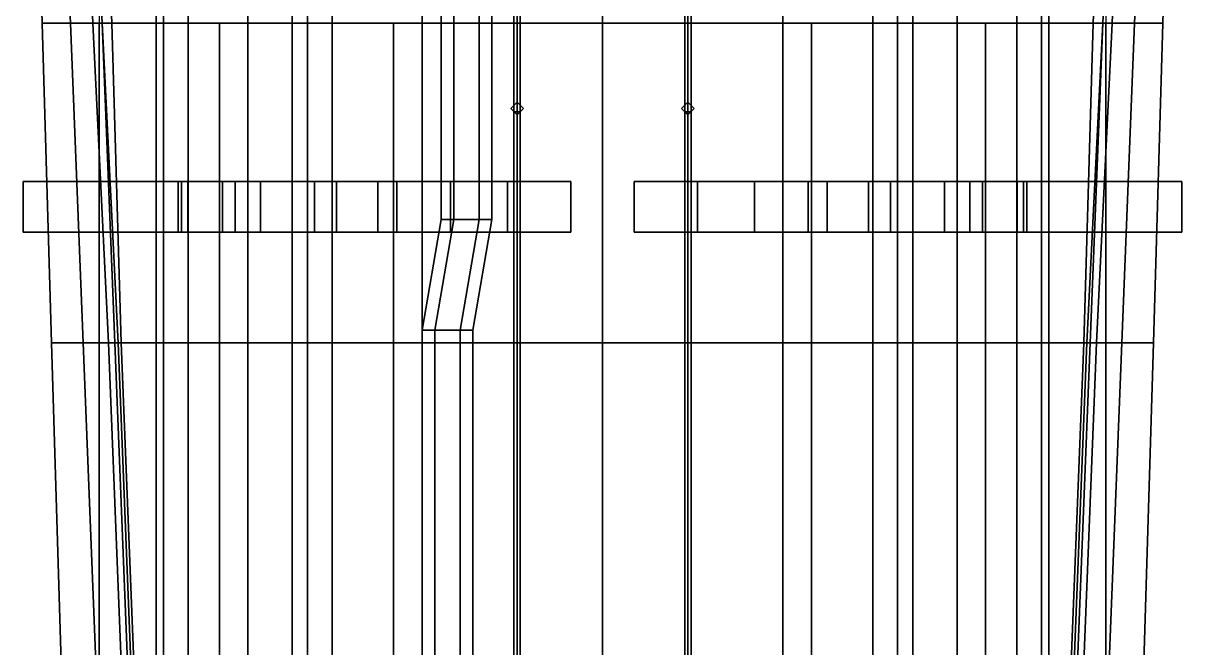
# Model space of a CAD drawing. Header units: millimetres. Extents: x -1.9 to 3, y -9.1 to 37.2.
# Drawn here: x -1.83 to 1.83, y -6.434 to -4.46 of the extents above; entities that cross this region are included whole.
import ezdxf

# ---------------------------------------------------------------- set-up
doc = ezdxf.new("R2010")
doc.units = ezdxf.units.MM
doc.layers.add('h2', color=6, linetype='Continuous')
doc.layers.add('torpedo', color=1, linetype='Continuous')

msp = doc.modelspace()

# ---------------------------------------------------------------- linework, layer by layer
for points in [[(0, -8.65, 3.45), (0, -8.65, 3.44), (0, 4.24, 4.93), (0, 4.24, 4.94)], [(0, 4.24, 4.94), (0, 4.24, 4.93), (0, -8.65, 3.44), (0, -8.65, 3.45)], [(-0.28, -4.74, 2.54), (-0.27, -4.74, 2.55), (-0.27, 2.15, 2.55), (-0.28, 2.15, 2.54)], [(-0.27, -4.74, 2.53), (-0.28, -4.74, 2.54), (-0.28, 2.15, 2.54), (-0.27, 2.15, 2.53)], [(-0.27, -4.74, 2.55), (-0.26, -4.74, 2.54), (-0.26, 2.15, 2.54), (-0.27, 2.15, 2.55)], [(-0.26, -4.74, 2.54), (-0.27, -4.74, 2.53), (-0.27, 2.15, 2.53), (-0.26, 2.15, 2.54)], [(0.27, -4.74, 2.53), (0.26, -4.74, 2.54), (0.26, 2.15, 2.54), (0.27, 2.15, 2.53)], [(0.26, -4.74, 2.54), (0.27, -4.74, 2.55), (0.27, 2.15, 2.55), (0.26, 2.15, 2.54)], [(0.28, -4.74, 2.54), (0.27, -4.74, 2.53), (0.27, 2.15, 2.53), (0.28, 2.15, 2.54)], [(0.27, -4.74, 2.55), (0.28, -4.74, 2.54), (0.28, 2.15, 2.54), (0.27, 2.15, 2.55)], [(-0.51, -5.08, 1.97), (-0.47, -5.08, 2.0393), (-0.47, -2.07, 2.0393), (-0.51, -2.14, 1.97)], [(-0.47, -5.08, 2.0393), (-0.39, -5.08, 2.0393), (-0.39, -2.07, 2.0393), (-0.47, -2.07, 2.0393)], [(-0.39, -5.08, 2.0393), (-0.35, -5.08, 1.97), (-0.35, -2.14, 1.97), (-0.39, -2.07, 2.0393)], [(-0.47, -5.08, 1.9007), (-0.51, -5.08, 1.97), (-0.51, -2.14, 1.97), (-0.47, -2.2093, 1.9007)], [(-0.35, -5.08, 1.97), (-0.39, -5.08, 1.9007), (-0.39, -2.2093, 1.9007), (-0.35, -2.14, 1.97)], [(-0.39, -5.08, 1.9007), (-0.47, -5.08, 1.9007), (-0.47, -2.2093, 1.9007), (-0.39, -2.2093, 1.9007)], [(0, -4.46, -0.63), (0, -3.45, -0.65), (0.57, -3.45, -0.52), (0.57, -4.46, -0.52)], [(0.57, -4.46, -0.52), (0.57, -3.45, -0.52), (0.98, -3.45, -0.44), (0.98, -4.46, -0.43)], [(0.98, -4.46, -0.43), (0.98, -3.45, -0.44), (1.41, -3.45, -0.39), (1.41, -4.46, -0.41)], [(1.41, -4.46, -0.41), (1.41, -3.45, -0.39), (1.59, -3.45, -0.38), (1.55, -4.46, -0.4)], [(1.55, -4.46, -0.4), (1.59, -3.45, -0.38), (1.63, -3.45, -0.37), (1.58, -4.46, -0.4)], [(1.58, -4.46, -0.4), (1.63, -3.45, -0.37), (1.63, -3.45, -0.29), (1.58, -4.46, -0.29)], [(1.58, -4.46, -0.29), (1.63, -3.45, -0.29), (1.65, -3.45), (1.61, -4.46)], [(1.77, -4.46, 1.45), (1.8, -3.45, 1.45), (1.59, -3.45, 1.45), (1.59, -4.46, 1.45)], [(1.61, -4.46), (1.65, -3.45), (1.73, -3.45, 0.94), (1.68, -4.46, 0.94)], [(1.68, -4.46, 0.94), (1.73, -3.45, 0.94), (1.8, -3.45, 1.45), (1.77, -4.46, 1.45)], [(0.66, -5.47, 1.57), (0.66, -4.46, 1.57), (0, -4.46, 1.57), (0, -5.47, 1.57)], [(0, -5.47, -0.61), (0, -4.46, -0.63), (0.57, -4.46, -0.52), (0.57, -5.47, -0.51)], [(0.57, -5.47, -0.51), (0.57, -4.46, -0.52), (0.98, -4.46, -0.43), (0.98, -5.47, -0.43)], [(1.21, -5.47, 1.52), (1.21, -4.46, 1.52), (0.66, -4.46, 1.57), (0.66, -5.47, 1.57)], [(0.98, -5.47, -0.43), (0.98, -4.46, -0.43), (1.41, -4.46, -0.41), (1.41, -5.47, -0.43)], [(1.59, -5.47, 1.45), (1.59, -4.46, 1.45), (1.21, -4.46, 1.52), (1.21, -5.47, 1.52)], [(1.41, -5.47, -0.43), (1.41, -4.46, -0.41), (1.55, -4.46, -0.4), (1.52, -5.47, -0.42)], [(1.52, -5.47, -0.42), (1.55, -4.46, -0.4), (1.58, -4.46, -0.4), (1.53, -5.47, -0.4)], [(1.53, -5.47, -0.4), (1.58, -4.46, -0.4), (1.58, -4.46, -0.29), (1.54, -5.47, -0.29)], [(1.54, -5.47, -0.29), (1.58, -4.46, -0.29), (1.61, -4.46), (1.56, -5.47)], [(1.56, -5.47), (1.61, -4.46), (1.68, -4.46, 0.94), (1.64, -5.47, 0.94)], [(1.74, -5.47, 1.45), (1.77, -4.46, 1.45), (1.59, -4.46, 1.45), (1.59, -5.47, 1.45)], [(1.64, -5.47, 0.94), (1.68, -4.46, 0.94), (1.77, -4.46, 1.45), (1.74, -5.47, 1.45)], [(-0.27, -4.71, 1.57), (-0.29, -4.73, 1.57), (-0.29, -4.73, 2.57), (-0.27, -4.71, 2.57)], [(-0.27, -4.75, 2.57), (-0.25, -4.73, 2.57), (-0.27, -4.71, 2.57), (-0.29, -4.73, 2.57)], [(-0.25, -4.73, 1.57), (-0.27, -4.71, 1.57), (-0.27, -4.71, 2.57), (-0.25, -4.73, 2.57)], [(0.27, -4.71, 1.57), (0.25, -4.73, 1.57), (0.25, -4.73, 2.57), (0.27, -4.71, 2.57)], [(0.27, -4.75, 2.57), (0.29, -4.73, 2.57), (0.27, -4.71, 2.57), (0.25, -4.73, 2.57)], [(0.29, -4.73, 1.57), (0.27, -4.71, 1.57), (0.27, -4.71, 2.57), (0.29, -4.73, 2.57)], [(-0.29, -4.73, 1.57), (-0.27, -4.75, 1.57), (-0.27, -4.75, 2.57), (-0.29, -4.73, 2.57)], [(-0.28, -8.39, 2.02), (-0.27, -8.4, 2.03), (-0.27, -4.74, 2.55), (-0.28, -4.74, 2.54)], [(-0.27, -8.4, 2.01), (-0.28, -8.39, 2.02), (-0.28, -4.74, 2.54), (-0.27, -4.74, 2.53)], [(-0.27, -4.75, 1.57), (-0.25, -4.73, 1.57), (-0.25, -4.73, 2.57), (-0.27, -4.75, 2.57)], [(-0.27, -8.4, 2.03), (-0.26, -8.39, 2.02), (-0.26, -4.74, 2.54), (-0.27, -4.74, 2.55)], [(-0.26, -8.39, 2.02), (-0.27, -8.4, 2.01), (-0.27, -4.74, 2.53), (-0.26, -4.74, 2.54)], [(0.25, -4.73, 1.57), (0.27, -4.75, 1.57), (0.27, -4.75, 2.57), (0.25, -4.73, 2.57)], [(0.27, -8.4, 2.01), (0.26, -8.39, 2.02), (0.26, -4.74, 2.54), (0.27, -4.74, 2.53)], [(0.26, -8.39, 2.02), (0.27, -8.4, 2.03), (0.27, -4.74, 2.55), (0.26, -4.74, 2.54)], [(0.27, -4.75, 1.57), (0.29, -4.73, 1.57), (0.29, -4.73, 2.57), (0.27, -4.75, 2.57)], [(0.28, -8.39, 2.02), (0.27, -8.4, 2.01), (0.27, -4.74, 2.53), (0.28, -4.74, 2.54)], [(0.27, -8.4, 2.03), (0.28, -8.39, 2.02), (0.28, -4.74, 2.54), (0.27, -4.74, 2.55)], [(-1.83, -5.12, 1.78), (-1.34, -5.12, 1.78), (-1.34, -4.96, 1.78), (-1.83, -4.96, 1.78)], [(-0.1, -4.96, 1.78), (-0.66, -4.96, 1.57), (-1.21, -4.96, 1.52), (-1.83, -4.96, 1.78)], [(-1.21, -4.96, 1.52), (-1.59, -4.96, 1.45), (-1.83, -4.96, 1.45), (-1.83, -4.96, 1.78)], [(-1.83, -4.96, 1.78), (-1.83, -4.96, 1.45), (-1.83, -5.12, 1.45), (-1.83, -5.12, 1.78)], [(-1.2, -4.96, 1.85), (-1.16, -4.96, 1.8), (-1.34, -4.96, 1.78), (-1.31, -4.96, 1.9)], [(-1.31, -4.96, 1.9), (-1.34, -4.96, 1.78), (-1.34, -4.96, 1.78), (-1.33, -4.96, 1.85)], [(-1.33, -4.96, 1.85), (-1.34, -4.96, 1.78), (-1.34, -5.12, 1.78), (-1.33, -5.12, 1.85)], [(-1.16, -4.96, 1.8), (-1.08, -4.96, 1.8), (-0.3, -4.96, 1.78), (-1.34, -4.96, 1.78)], [(-1.33, -5.12, 1.85), (-1.31, -5.12, 1.9), (-1.31, -4.96, 1.9), (-1.33, -4.96, 1.85)], [(-1.31, -5.12, 1.9), (-1.2, -5.12, 1.85), (-1.2, -4.96, 1.85), (-1.31, -4.96, 1.9)], [(-1.2, -5.12, 1.85), (-1.16, -5.12, 1.8), (-1.16, -4.96, 1.8), (-1.2, -4.96, 1.85)], [(-1.16, -5.12, 1.8), (-1.08, -5.12, 1.8), (-1.08, -4.96, 1.8), (-1.16, -4.96, 1.8)], [(-0.48, -4.96, 1.9), (-0.3, -4.96, 1.78), (-1.08, -4.96, 1.8), (-0.91, -4.96, 1.9)], [(-0.91, -4.96, 1.9), (-1.08, -4.96, 1.8), (-1.08, -5.12, 1.8), (-0.91, -5.12, 1.9)], [(-0.65, -4.96, 2.07), (-0.48, -4.96, 1.9), (-0.91, -4.96, 1.9), (-0.84, -4.96, 2.07)], [(-0.84, -4.96, 2.07), (-0.91, -4.96, 1.9), (-0.91, -5.12, 1.9), (-0.84, -5.12, 2.07)], [(-0.71, -4.96, 2.24), (-0.65, -4.96, 2.07), (-0.84, -4.96, 2.07), (-0.84, -4.96, 2.24)], [(-0.84, -4.96, 2.24), (-0.84, -4.96, 2.07), (-0.84, -5.12, 2.07), (-0.84, -5.12, 2.24)], [(-0.84, -5.12, 2.24), (-0.71, -5.12, 2.24), (-0.71, -4.96, 2.24), (-0.84, -4.96, 2.24)], [(-0.71, -5.12, 2.24), (-0.65, -5.12, 2.07), (-0.65, -4.96, 2.07), (-0.71, -4.96, 2.24)], [(-0.1, -4.96, 1.78), (-0.1, -4.96, 1.57), (-0.66, -4.96, 1.57), (-0.1, -4.96, 1.78)], [(-0.65, -5.12, 2.07), (-0.48, -5.12, 1.9), (-0.48, -4.96, 1.9), (-0.65, -4.96, 2.07)], [(-0.48, -5.12, 1.9), (-0.3, -5.12, 1.78), (-0.3, -4.96, 1.78), (-0.48, -4.96, 1.9)], [(-0.3, -5.12, 1.78), (-0.1, -5.12, 1.78), (-0.1, -4.96, 1.78), (-0.3, -4.96, 1.78)], [(-0.1, -5.12, 1.78), (-0.1, -5.12, 1.57), (-0.1, -4.96, 1.57), (-0.1, -4.96, 1.78)], [(1.21, -4.96, 1.52), (0.66, -4.96, 1.57), (0.1, -4.96, 1.78), (1.83, -4.96, 1.78)], [(0.1, -4.96, 1.78), (0.1, -4.96, 1.57), (0.1, -5.12, 1.57), (0.1, -5.12, 1.78)], [(0.66, -4.96, 1.57), (0.1, -4.96, 1.57), (0.1, -4.96, 1.78)], [(0.3, -4.96, 1.78), (0.1, -4.96, 1.78), (0.1, -5.12, 1.78), (0.3, -5.12, 1.78)], [(0.3, -4.96, 1.78), (1.08, -4.96, 1.8), (1.16, -4.96, 1.8), (1.34, -4.96, 1.78)], [(0.48, -4.96, 1.9), (0.3, -4.96, 1.78), (0.3, -5.12, 1.78), (0.48, -5.12, 1.9)], [(1.08, -4.96, 1.8), (0.3, -4.96, 1.78), (0.48, -4.96, 1.9), (0.91, -4.96, 1.9)], [(0.65, -4.96, 2.07), (0.48, -4.96, 1.9), (0.48, -5.12, 1.9), (0.65, -5.12, 2.07)], [(0.91, -4.96, 1.9), (0.48, -4.96, 1.9), (0.65, -4.96, 2.07), (0.84, -4.96, 2.07)], [(0.71, -4.96, 2.24), (0.65, -4.96, 2.07), (0.65, -5.12, 2.07), (0.71, -5.12, 2.24)], [(0.84, -4.96, 2.07), (0.65, -4.96, 2.07), (0.71, -4.96, 2.24), (0.84, -4.96, 2.24)], [(0.84, -4.96, 2.24), (0.71, -4.96, 2.24), (0.71, -5.12, 2.24), (0.84, -5.12, 2.24)], [(0.84, -5.12, 2.24), (0.84, -5.12, 2.07), (0.84, -4.96, 2.07), (0.84, -4.96, 2.24)], [(0.84, -5.12, 2.07), (0.91, -5.12, 1.9), (0.91, -4.96, 1.9), (0.84, -4.96, 2.07)], [(0.91, -5.12, 1.9), (1.08, -5.12, 1.8), (1.08, -4.96, 1.8), (0.91, -4.96, 1.9)], [(1.16, -4.96, 1.8), (1.08, -4.96, 1.8), (1.08, -5.12, 1.8), (1.16, -5.12, 1.8)], [(1.34, -4.96, 1.78), (1.16, -4.96, 1.8), (1.2, -4.96, 1.85), (1.31, -4.96, 1.9)], [(1.2, -4.96, 1.85), (1.16, -4.96, 1.8), (1.16, -5.12, 1.8), (1.2, -5.12, 1.85)], [(1.31, -4.96, 1.9), (1.2, -4.96, 1.85), (1.2, -5.12, 1.85), (1.31, -5.12, 1.9)], [(1.83, -4.96, 1.45), (1.59, -4.96, 1.45), (1.21, -4.96, 1.52), (1.83, -4.96, 1.78)], [(1.34, -4.96, 1.78), (1.34, -4.96, 1.78), (1.31, -4.96, 1.9), (1.33, -4.96, 1.85)], [(1.33, -4.96, 1.85), (1.31, -4.96, 1.9), (1.31, -5.12, 1.9), (1.33, -5.12, 1.85)], [(1.33, -5.12, 1.85), (1.34, -5.12, 1.78), (1.34, -4.96, 1.78), (1.33, -4.96, 1.85)], [(1.83, -4.96, 1.78), (1.34, -4.96, 1.78), (1.34, -5.12, 1.78), (1.83, -5.12, 1.78)], [(1.83, -5.12, 1.78), (1.83, -5.12, 1.45), (1.83, -4.96, 1.45), (1.83, -4.96, 1.78)], [(-0.57, -5.43, 1.74), (-0.53, -5.43, 1.8093), (-0.47, -5.08, 2.0393), (-0.51, -5.08, 1.97)], [(-0.53, -5.43, 1.6707), (-0.57, -5.43, 1.74), (-0.51, -5.08, 1.97), (-0.47, -5.08, 1.9007)], [(-0.53, -5.43, 1.8093), (-0.45, -5.43, 1.8093), (-0.39, -5.08, 2.0393), (-0.47, -5.08, 2.0393)], [(-0.45, -5.43, 1.6707), (-0.53, -5.43, 1.6707), (-0.47, -5.08, 1.9007), (-0.39, -5.08, 1.9007)], [(-0.45, -5.43, 1.8093), (-0.41, -5.43, 1.74), (-0.35, -5.08, 1.97), (-0.39, -5.08, 2.0393)], [(-0.41, -5.43, 1.74), (-0.45, -5.43, 1.6707), (-0.39, -5.08, 1.9007), (-0.35, -5.08, 1.97)], [(-1.21, -5.12, 1.52), (-0.66, -5.12, 1.57), (-0.1, -5.12, 1.78), (-1.83, -5.12, 1.78)], [(-1.83, -5.12, 1.45), (-1.59, -5.12, 1.45), (-1.21, -5.12, 1.52), (-1.83, -5.12, 1.78)], [(-1.34, -5.12, 1.78), (-1.16, -5.12, 1.8), (-1.2, -5.12, 1.85), (-1.31, -5.12, 1.9)], [(-1.34, -5.12, 1.78), (-1.34, -5.12, 1.78), (-1.31, -5.12, 1.9), (-1.33, -5.12, 1.85)], [(-0.3, -5.12, 1.78), (-1.08, -5.12, 1.8), (-1.16, -5.12, 1.8), (-1.34, -5.12, 1.78)], [(-1.08, -5.12, 1.8), (-0.3, -5.12, 1.78), (-0.48, -5.12, 1.9), (-0.91, -5.12, 1.9)], [(-0.91, -5.12, 1.9), (-0.48, -5.12, 1.9), (-0.65, -5.12, 2.07), (-0.84, -5.12, 2.07)], [(-0.84, -5.12, 2.07), (-0.65, -5.12, 2.07), (-0.71, -5.12, 2.24), (-0.84, -5.12, 2.24)], [(-0.66, -5.12, 1.57), (-0.1, -5.12, 1.57), (-0.1, -5.12, 1.78)], [(0.1, -5.12, 1.78), (0.66, -5.12, 1.57), (1.21, -5.12, 1.52), (1.83, -5.12, 1.78)], [(0.1, -5.12, 1.78), (0.1, -5.12, 1.57), (0.66, -5.12, 1.57), (0.1, -5.12, 1.78)], [(1.16, -5.12, 1.8), (1.08, -5.12, 1.8), (0.3, -5.12, 1.78), (1.34, -5.12, 1.78)], [(0.48, -5.12, 1.9), (0.3, -5.12, 1.78), (1.08, -5.12, 1.8), (0.91, -5.12, 1.9)], [(0.65, -5.12, 2.07), (0.48, -5.12, 1.9), (0.91, -5.12, 1.9), (0.84, -5.12, 2.07)], [(0.71, -5.12, 2.24), (0.65, -5.12, 2.07), (0.84, -5.12, 2.07), (0.84, -5.12, 2.24)], [(1.2, -5.12, 1.85), (1.16, -5.12, 1.8), (1.34, -5.12, 1.78), (1.31, -5.12, 1.9)], [(1.21, -5.12, 1.52), (1.59, -5.12, 1.45), (1.83, -5.12, 1.45), (1.83, -5.12, 1.78)], [(1.31, -5.12, 1.9), (1.34, -5.12, 1.78), (1.34, -5.12, 1.78), (1.33, -5.12, 1.85)], [(-0.57, -8.6, 1.74), (-0.53, -8.6693, 1.8093), (-0.53, -5.43, 1.8093), (-0.57, -5.43, 1.74)], [(-0.53, -8.5307, 1.6707), (-0.57, -8.6, 1.74), (-0.57, -5.43, 1.74), (-0.53, -5.43, 1.6707)], [(-0.53, -8.6693, 1.8093), (-0.45, -8.6693, 1.8093), (-0.45, -5.43, 1.8093), (-0.53, -5.43, 1.8093)], [(-0.45, -8.5307, 1.6707), (-0.53, -8.5307, 1.6707), (-0.53, -5.43, 1.6707), (-0.45, -5.43, 1.6707)], [(-0.45, -8.6693, 1.8093), (-0.41, -8.6, 1.74), (-0.41, -5.43, 1.74), (-0.45, -5.43, 1.8093)], [(-0.41, -8.6, 1.74), (-0.45, -8.5307, 1.6707), (-0.45, -5.43, 1.6707), (-0.41, -5.43, 1.74)], [(0.66, -6.48, 1.57), (0.66, -5.47, 1.57), (0, -5.47, 1.57), (0, -6.48, 1.57)], [(0, -6.48, -0.6), (0, -5.47, -0.61), (0.57, -5.47, -0.51), (0.57, -6.48, -0.51)], [(0.57, -6.48, -0.51), (0.57, -5.47, -0.51), (0.98, -5.47, -0.43), (0.98, -6.48, -0.44)], [(1.21, -6.48, 1.52), (1.21, -5.47, 1.52), (0.66, -5.47, 1.57), (0.66, -6.48, 1.57)], [(0.98, -6.48, -0.44), (0.98, -5.47, -0.43), (1.41, -5.47, -0.43), (1.41, -6.48, -0.43)], [(1.59, -6.48, 1.45), (1.59, -5.47, 1.45), (1.21, -5.47, 1.52), (1.21, -6.48, 1.52)], [(1.41, -6.48, -0.43), (1.41, -5.47, -0.43), (1.52, -5.47, -0.42), (1.48, -6.48, -0.43)], [(1.48, -6.48, -0.43), (1.52, -5.47, -0.42), (1.53, -5.47, -0.4), (1.49, -6.48, -0.4)], [(1.49, -6.48, -0.4), (1.53, -5.47, -0.4), (1.54, -5.47, -0.29), (1.5, -6.48, -0.29)], [(1.5, -6.48, -0.29), (1.54, -5.47, -0.29), (1.56, -5.47), (1.52, -6.48)], [(1.52, -6.48), (1.56, -5.47), (1.64, -5.47, 0.94), (1.6, -6.48, 0.94)], [(1.71, -6.48, 1.45), (1.74, -5.47, 1.45), (1.59, -5.47, 1.45), (1.59, -6.48, 1.45)], [(1.6, -6.48, 0.94), (1.64, -5.47, 0.94), (1.74, -5.47, 1.45), (1.71, -6.48, 1.45)]]:
    msp.add_3dface(points)
at = {"layer": 'h2'}
for points in [[(-1.77, -4.46, 1.45), (-1.8, -3.45, 1.45), (-1.59, -3.45, 1.45), (-1.59, -4.46, 1.45)], [(-1.68, -4.46, 0.94), (-1.73, -3.45, 0.94), (-1.8, -3.45, 1.45), (-1.77, -4.46, 1.45)], [(-1.61, -4.46), (-1.65, -3.45), (-1.73, -3.45, 0.94), (-1.68, -4.46, 0.94)], [(-1.58, -4.46, -0.29), (-1.63, -3.45, -0.29), (-1.65, -3.45), (-1.61, -4.46)], [(-1.58, -4.46, -0.4), (-1.63, -3.45, -0.37), (-1.63, -3.45, -0.29), (-1.58, -4.46, -0.29)], [(-1.55, -4.46, -0.4), (-1.59, -3.45, -0.38), (-1.63, -3.45, -0.37), (-1.58, -4.46, -0.4)], [(-1.41, -4.46, -0.41), (-1.41, -3.45, -0.39), (-1.59, -3.45, -0.38), (-1.55, -4.46, -0.4)], [(-0.98, -4.46, -0.43), (-0.98, -3.45, -0.44), (-1.41, -3.45, -0.39), (-1.41, -4.46, -0.41)], [(-0.57, -4.46, -0.52), (-0.57, -3.45, -0.52), (-0.98, -3.45, -0.44), (-0.98, -4.46, -0.43)], [(0, -4.46, -0.63), (0, -3.45, -0.65), (-0.57, -3.45, -0.52), (-0.57, -4.46, -0.52)], [(-1.64, -5.47, 0.94), (-1.68, -4.46, 0.94), (-1.77, -4.46, 1.45), (-1.74, -5.47, 1.45)], [(-1.74, -5.47, 1.45), (-1.77, -4.46, 1.45), (-1.59, -4.46, 1.45), (-1.59, -5.47, 1.45)], [(-1.56, -5.47), (-1.61, -4.46), (-1.68, -4.46, 0.94), (-1.64, -5.47, 0.94)], [(-1.54, -5.47, -0.29), (-1.58, -4.46, -0.29), (-1.61, -4.46), (-1.56, -5.47)], [(-1.59, -5.47, 1.45), (-1.59, -4.46, 1.45), (-1.21, -4.46, 1.52), (-1.21, -5.47, 1.52)], [(-1.52, -5.47, -0.42), (-1.55, -4.46, -0.4), (-1.58, -4.46, -0.4), (-1.53, -5.47, -0.4)], [(-1.53, -5.47, -0.4), (-1.58, -4.46, -0.4), (-1.58, -4.46, -0.29), (-1.54, -5.47, -0.29)], [(-1.41, -5.47, -0.43), (-1.41, -4.46, -0.41), (-1.55, -4.46, -0.4), (-1.52, -5.47, -0.42)], [(-0.98, -5.47, -0.43), (-0.98, -4.46, -0.43), (-1.41, -4.46, -0.41), (-1.41, -5.47, -0.43)], [(-1.21, -5.47, 1.52), (-1.21, -4.46, 1.52), (-0.66, -4.46, 1.57), (-0.66, -5.47, 1.57)], [(-0.57, -5.47, -0.51), (-0.57, -4.46, -0.52), (-0.98, -4.46, -0.43), (-0.98, -5.47, -0.43)], [(-0.66, -5.47, 1.57), (-0.66, -4.46, 1.57), (0, -4.46, 1.57), (0, -5.47, 1.57)], [(0, -5.47, -0.61), (0, -4.46, -0.63), (-0.57, -4.46, -0.52), (-0.57, -5.47, -0.51)], [(-1.71, -6.48, 1.45), (-1.74, -5.47, 1.45), (-1.59, -5.47, 1.45), (-1.59, -6.48, 1.45)], [(-1.6, -6.48, 0.94), (-1.64, -5.47, 0.94), (-1.74, -5.47, 1.45), (-1.71, -6.48, 1.45)], [(-1.52, -6.48), (-1.56, -5.47), (-1.64, -5.47, 0.94), (-1.6, -6.48, 0.94)], [(-1.59, -6.48, 1.45), (-1.59, -5.47, 1.45), (-1.21, -5.47, 1.52), (-1.21, -6.48, 1.52)], [(-1.5, -6.48, -0.29), (-1.54, -5.47, -0.29), (-1.56, -5.47), (-1.52, -6.48)], [(-1.49, -6.48, -0.4), (-1.53, -5.47, -0.4), (-1.54, -5.47, -0.29), (-1.5, -6.48, -0.29)], [(-1.48, -6.48, -0.43), (-1.52, -5.47, -0.42), (-1.53, -5.47, -0.4), (-1.49, -6.48, -0.4)], [(-1.41, -6.48, -0.43), (-1.41, -5.47, -0.43), (-1.52, -5.47, -0.42), (-1.48, -6.48, -0.43)], [(-0.98, -6.48, -0.44), (-0.98, -5.47, -0.43), (-1.41, -5.47, -0.43), (-1.41, -6.48, -0.43)], [(-1.21, -6.48, 1.52), (-1.21, -5.47, 1.52), (-0.66, -5.47, 1.57), (-0.66, -6.48, 1.57)], [(-0.57, -6.48, -0.51), (-0.57, -5.47, -0.51), (-0.98, -5.47, -0.43), (-0.98, -6.48, -0.44)], [(-0.66, -6.48, 1.57), (-0.66, -5.47, 1.57), (0, -5.47, 1.57), (0, -6.48, 1.57)], [(0, -6.48, -0.6), (0, -5.47, -0.61), (-0.57, -5.47, -0.51), (-0.57, -6.48, -0.51)]]:
    msp.add_3dface(points, dxfattribs=at)
at = {"layer": 'torpedo'}
for points in [[(-1.3865, -0.9, 2.08), (-1.3084, -0.9, 1.8916), (-1.3084, -6.61, 1.8916), (-1.3865, -6.61, 2.08)], [(-1.3084, -0.9, 2.2684), (-1.3865, -0.9, 2.08), (-1.3865, -6.61, 2.08), (-1.3084, -6.61, 2.2684)], [(-1.3084, -0.9, 1.8916), (-1.12, -0.9, 1.8135), (-1.12, -6.61, 1.8135), (-1.3084, -6.61, 1.8916)], [(-1.12, -0.9, 2.3465), (-1.3084, -0.9, 2.2684), (-1.3084, -6.61, 2.2684), (-1.12, -6.61, 2.3465)], [(-1.12, -0.9, 1.8135), (-0.9316, -0.9, 1.8916), (-0.9316, -6.61, 1.8916), (-1.12, -6.61, 1.8135)], [(-0.9316, -0.9, 2.2684), (-1.12, -0.9, 2.3465), (-1.12, -6.61, 2.3465), (-0.9316, -6.61, 2.2684)], [(-0.9316, -0.9, 1.8916), (-0.8535, -0.9, 2.08), (-0.8535, -6.61, 2.08), (-0.9316, -6.61, 1.8916)], [(-0.8535, -0.9, 2.08), (-0.9316, -0.9, 2.2684), (-0.9316, -6.61, 2.2684), (-0.8535, -6.61, 2.08)], [(0.8535, -0.9, 2.08), (0.9316, -0.9, 1.8916), (0.9316, -6.61, 1.8916), (0.8535, -6.61, 2.08)], [(0.9316, -0.9, 2.2684), (0.8535, -0.9, 2.08), (0.8535, -6.61, 2.08), (0.9316, -6.61, 2.2684)], [(0.9316, -0.9, 1.8916), (1.12, -0.9, 1.8135), (1.12, -6.61, 1.8135), (0.9316, -6.61, 1.8916)], [(1.12, -0.9, 2.3465), (0.9316, -0.9, 2.2684), (0.9316, -6.61, 2.2684), (1.12, -6.61, 2.3465)], [(1.12, -0.9, 1.8135), (1.3084, -0.9, 1.8916), (1.3084, -6.61, 1.8916), (1.12, -6.61, 1.8135)], [(1.3084, -0.9, 2.2684), (1.12, -0.9, 2.3465), (1.12, -6.61, 2.3465), (1.3084, -6.61, 2.2684)], [(1.3084, -0.9, 1.8916), (1.3865, -0.9, 2.08), (1.3865, -6.61, 2.08), (1.3084, -6.61, 1.8916)], [(1.3865, -0.9, 2.08), (1.3084, -0.9, 2.2684), (1.3084, -6.61, 2.2684), (1.3865, -6.61, 2.08)]]:
    msp.add_3dface(points, dxfattribs=at)

doc.saveas('drawing.dxf')
